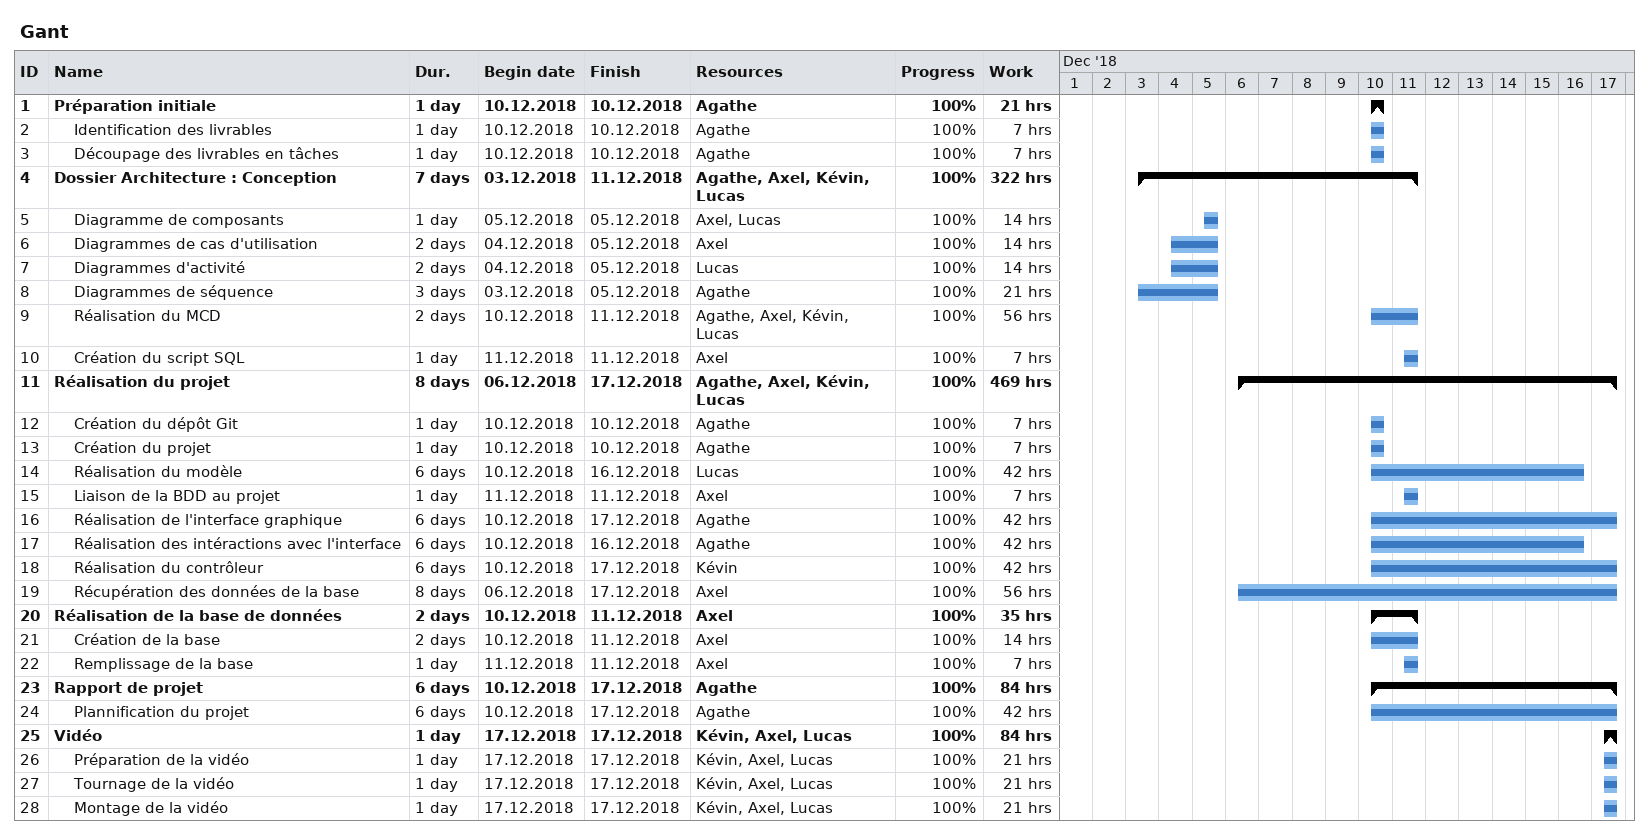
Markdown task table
Gant

| ID | Level | Task | Duration | Start | Finish | Resources | % complete | Work (h) |
|---|---|---|---|---|---|---|---|---|
| 1 | 1 | **Préparation initiale** | 1d | 2018-12-10 | 2018-12-10 | Agathe | 100 | 21 |
| 2 | 2 | Identification des livrables | 1d | 2018-12-10 | 2018-12-10 | Agathe | 100 | 7 |
| 3 | 2 | Découpage des livrables en tâches | 1d | 2018-12-10 | 2018-12-10 | Agathe | 100 | 7 |
| 4 | 1 | **Dossier Architecture : Conception** | 7d | 2018-12-03 | 2018-12-11 | Agathe, Axel, Kévin, Lucas | 100 | 322 |
| 5 | 2 | Diagramme de composants | 1d | 2018-12-05 | 2018-12-05 | Axel, Lucas | 100 | 14 |
| 6 | 2 | Diagrammes de cas d'utilisation | 2d | 2018-12-04 | 2018-12-05 | Axel | 100 | 14 |
| 7 | 2 | Diagrammes d'activité | 2d | 2018-12-04 | 2018-12-05 | Lucas | 100 | 14 |
| 8 | 2 | Diagrammes de séquence | 3d | 2018-12-03 | 2018-12-05 | Agathe | 100 | 21 |
| 9 | 2 | Réalisation du MCD | 2d | 2018-12-10 | 2018-12-11 | Agathe, Axel, Kévin, Lucas | 100 | 56 |
| 10 | 2 | Création du script SQL | 1d | 2018-12-11 | 2018-12-11 | Axel | 100 | 7 |
| 11 | 1 | **Réalisation du projet** | 8d | 2018-12-06 | 2018-12-17 | Agathe, Axel, Kévin, Lucas | 100 | 469 |
| 12 | 2 | Création du dépôt Git | 1d | 2018-12-10 | 2018-12-10 | Agathe | 100 | 7 |
| 13 | 2 | Création du projet | 1d | 2018-12-10 | 2018-12-10 | Agathe | 100 | 7 |
| 14 | 2 | Réalisation du modèle | 6d | 2018-12-10 | 2018-12-16 | Lucas | 100 | 42 |
| 15 | 2 | Liaison de la BDD au projet | 1d | 2018-12-11 | 2018-12-11 | Axel | 100 | 7 |
| 16 | 2 | Réalisation de l'interface graphique | 6d | 2018-12-10 | 2018-12-17 | Agathe | 100 | 42 |
| 17 | 2 | Réalisation des intéractions avec l'interface | 6d | 2018-12-10 | 2018-12-16 | Agathe | 100 | 42 |
| 18 | 2 | Réalisation du contrôleur | 6d | 2018-12-10 | 2018-12-17 | Kévin | 100 | 42 |
| 19 | 2 | Récupération des données de la base | 8d | 2018-12-06 | 2018-12-17 | Axel | 100 | 56 |
| 20 | 1 | **Réalisation de la base de données** | 2d | 2018-12-10 | 2018-12-11 | Axel | 100 | 35 |
| 21 | 2 | Création de la base | 2d | 2018-12-10 | 2018-12-11 | Axel | 100 | 14 |
| 22 | 2 | Remplissage de la base | 1d | 2018-12-11 | 2018-12-11 | Axel | 100 | 7 |
| 23 | 1 | **Rapport de projet** | 6d | 2018-12-10 | 2018-12-17 | Agathe | 100 | 84 |
| 24 | 2 | Plannification du projet | 6d | 2018-12-10 | 2018-12-17 | Agathe | 100 | 42 |
| 25 | 1 | **Vidéo** | 1d | 2018-12-17 | 2018-12-17 | Kévin, Axel, Lucas | 100 | 84 |
| 26 | 2 | Préparation de la vidéo | 1d | 2018-12-17 | 2018-12-17 | Kévin, Axel, Lucas | 100 | 21 |
| 27 | 2 | Tournage de la vidéo | 1d | 2018-12-17 | 2018-12-17 | Kévin, Axel, Lucas | 100 | 21 |
| 28 | 2 | Montage de la vidéo | 1d | 2018-12-17 | 2018-12-17 | Kévin, Axel, Lucas | 100 | 21 |
